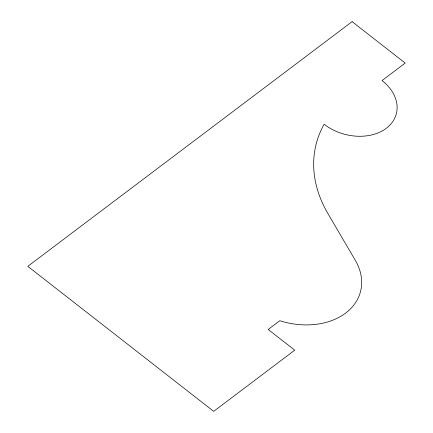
<?xml version="1.0" encoding="UTF-8"?>
<svg xmlns="http://www.w3.org/2000/svg" width="433" height="433" viewBox="0 0 433 433"><rect width="100%" height="100%" fill="white"/><g stroke="black" fill="none" stroke-linecap="round" stroke-linejoin="round"><path stroke-width="0.65" d="M352.094 21.65L27.799 266.344L213.68 411.35L294.754 350.178L268.2 329.459L279.778 320.723A66.189 48.799 14.9 0 0 346.676 312.263A66.189 48.799 14.9 0 0 355.293 260.271L327.878 213.496A147.518 108.759 14.9 0 1 324.128 124.255A44.729 32.978 14.9 0 0 386.274 128.298A44.729 32.978 14.9 0 0 382.036 80.56L405.201 63.083L352.094 21.65"/></g></svg>
